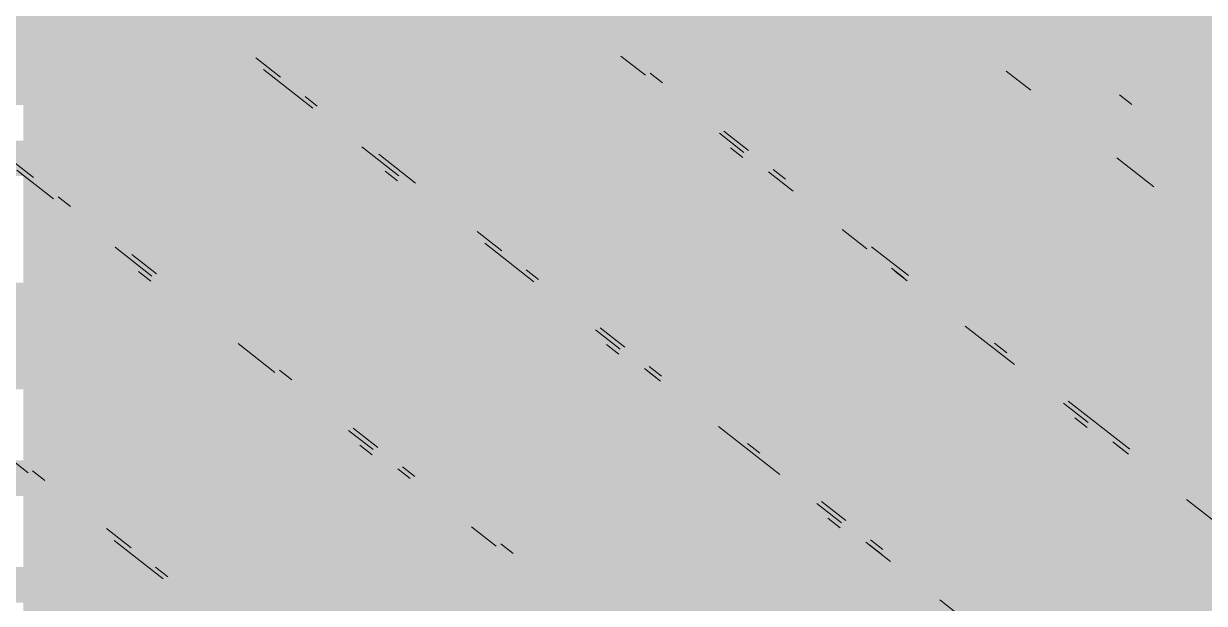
# Model space of a CAD drawing. Header units: millimetres. Extents: x 5 to 1315, y 5 to 292.
# Drawn here: x 1181.434 to 1184.634, y 77.021 to 78.594 of the extents above; entities that cross this region are included whole.
import ezdxf

# ---------------------------------------------------------------- set-up
doc = ezdxf.new("R2010")
doc.units = ezdxf.units.MM
doc.layers.add('EXISTING', color=7, linetype='Continuous')
doc.layers.add('IMAGES', color=7, linetype='Continuous')

# ---------------------------------------------------------------- blocks, each defined once
blk = doc.blocks.new('SHEET_03')
at = {"layer": 'EXISTING', "color": 250, "lineweight": 9}
for p, q in [((282.1299, 78.4485), (282.0633, 78.5008)), ((283.0531, 78.5057), (283.1197, 78.4534)), ((282.0841, 78.4688), (282.2174, 78.3642)), ((283.1656, 78.4331), (283.1322, 78.4592)), ((284.0973, 78.4651), (284.1639, 78.4128)), ((282.2299, 78.37), (282.1966, 78.3962)), ((284.4377, 78.3741), (284.4044, 78.4003)), ((283.3197, 78.2964), (283.3863, 78.2441)), ((283.3988, 78.2499), (283.3322, 78.3023)), ((282.3507, 78.2595), (282.4507, 78.1811)), ((283.3833, 78.2304), (283.35, 78.2566)), ((281.4609, 78.1762), (281.3942, 78.2285)), ((282.4965, 78.1608), (282.3965, 78.2392)), ((284.3972, 78.2297), (284.4972, 78.1512)), ((281.4151, 78.1965), (281.5151, 78.118)), ((281.4578, 78.1625), (281.4245, 78.1887)), ((282.4476, 78.1674), (282.4143, 78.1935)), ((283.453, 78.1918), (283.5197, 78.1394)), ((283.4988, 78.1715), (283.4655, 78.1976)), ((281.5609, 78.0978), (281.5275, 78.1239)), ((282.7298, 77.9777), (282.6631, 78.03)), ((283.653, 78.0348), (283.7196, 77.9825)), ((282.684, 77.998), (282.8173, 77.8933)), ((281.6817, 77.9873), (281.7817, 77.9088)), ((281.7942, 77.9146), (281.7275, 77.967)), ((283.8321, 77.9099), (283.7321, 77.9884)), ((281.7786, 77.8951), (281.7453, 77.9213)), ((282.8298, 77.8992), (282.7965, 77.9253)), ((283.7863, 77.9302), (283.8196, 77.904)), ((283.829, 77.8962), (283.7957, 77.9224)), ((283.9862, 77.7732), (284.1195, 77.6686)), ((282.9839, 77.7625), (283.0506, 77.7102)), ((283.0631, 77.7161), (282.9964, 77.7684)), ((282.015, 77.7257), (282.1149, 77.6472)), ((283.0475, 77.6965), (283.0142, 77.7227)), ((284.0987, 77.7006), (284.0654, 77.7268)), ((282.1607, 77.6269), (282.1274, 77.6531)), ((283.1172, 77.6579), (283.1506, 77.6317)), ((283.16, 77.6239), (283.1267, 77.6501)), ((283.163, 77.6376), (283.1297, 77.6638)), ((284.2528, 77.564), (284.3195, 77.5116)), ((284.432, 77.439), (284.2653, 77.5698)), ((284.3164, 77.498), (284.2831, 77.5241)), ((282.3149, 77.4902), (282.3815, 77.4379)), ((282.394, 77.4438), (282.3274, 77.4961)), ((283.3172, 77.5009), (283.4838, 77.3701)), ((281.3459, 77.4534), (281.4459, 77.3749)), ((283.4297, 77.4283), (283.3963, 77.4545)), ((284.3861, 77.4593), (284.4195, 77.4332)), ((282.3785, 77.4242), (282.3452, 77.4504)), ((284.4289, 77.4253), (284.3956, 77.4515)), ((282.494, 77.3653), (282.4607, 77.3915)), ((281.4917, 77.3546), (281.4584, 77.3808)), ((282.4482, 77.3856), (282.4815, 77.3594)), ((283.6629, 77.2452), (283.5963, 77.2975)), ((284.5861, 77.3024), (284.7527, 77.1716)), ((283.5838, 77.2917), (283.6505, 77.2393)), ((282.6482, 77.2286), (282.7148, 77.1763)), ((283.6474, 77.2257), (283.6141, 77.2518)), ((281.725, 77.1715), (281.6583, 77.2238)), ((281.6792, 77.1918), (281.8125, 77.0872)), ((282.7606, 77.156), (282.7273, 77.1822)), ((283.7171, 77.187), (283.7838, 77.1347)), ((283.7599, 77.153), (283.7265, 77.1792)), ((283.7629, 77.1667), (283.7296, 77.1929)), ((281.825, 77.093), (281.7916, 77.1192)), ((283.9171, 77.0301), (284.0837, 76.8993))]:
    blk.add_line(p, q, dxfattribs=at)
at = {"layer": 'IMAGES', "color": 7}
for points in [[(281.1436, 78.5655), (281.6255, 78.5655), (281.1436, 78.6619), (281.6255, 78.6619)], [(281.6255, 78.5655), (281.8182, 78.5655), (281.6255, 78.6619), (281.8182, 78.6619)], [(281.8182, 78.5655), (282.0109, 78.5655), (281.8182, 78.6619), (282.0109, 78.6619)], [(282.0109, 78.5655), (282.1073, 78.5655), (282.0109, 78.6619), (282.1073, 78.6619)], [(282.1073, 78.5655), (282.2036, 78.5655), (282.1073, 78.6619), (282.2036, 78.6619)], [(282.2036, 78.5655), (282.6855, 78.5655), (282.2036, 78.6619), (282.6855, 78.6619)], [(282.6855, 78.5655), (282.8782, 78.5655), (282.6855, 78.6619), (282.8782, 78.6619)], [(282.8782, 78.5655), (283.0709, 78.5655), (282.8782, 78.6619), (283.0709, 78.6619)], [(283.0709, 78.5655), (283.1673, 78.5655), (283.0709, 78.6619), (283.1673, 78.6619)], [(283.1673, 78.5655), (283.6491, 78.5655), (283.1673, 78.6619), (283.6491, 78.6619)], [(283.6491, 78.5655), (283.7455, 78.5655), (283.6491, 78.6619), (283.7455, 78.6619)], [(283.7455, 78.5655), (283.8418, 78.5655), (283.7455, 78.6619), (283.8418, 78.6619)], [(283.8418, 78.5655), (283.9382, 78.5655), (283.8418, 78.6619), (283.9382, 78.6619)], [(283.9382, 78.5655), (284.0345, 78.5655), (283.9382, 78.6619), (284.0345, 78.6619)], [(284.0345, 78.5655), (284.2273, 78.5655), (284.0345, 78.6619), (284.2273, 78.6619)], [(284.2273, 78.5655), (284.42, 78.5655), (284.2273, 78.6619), (284.42, 78.6619)], [(284.42, 78.5655), (284.8055, 78.5655), (284.42, 78.6619), (284.8055, 78.6619)], [(281.24, 78.4691), (281.8182, 78.4691), (281.24, 78.5655), (281.8182, 78.5655)], [(281.8182, 78.4691), (281.9145, 78.4691), (281.8182, 78.5655), (281.9145, 78.5655)], [(281.9145, 78.4691), (282.0109, 78.4691), (281.9145, 78.5655), (282.0109, 78.5655)], [(282.0109, 78.4691), (282.1073, 78.4691), (282.0109, 78.5655), (282.1073, 78.5655)], [(282.1073, 78.4691), (282.2036, 78.4691), (282.1073, 78.5655), (282.2036, 78.5655)], [(282.2036, 78.4691), (282.3, 78.4691), (282.2036, 78.5655), (282.3, 78.5655)], [(282.3, 78.4691), (282.7818, 78.4691), (282.3, 78.5655), (282.7818, 78.5655)], [(282.7818, 78.4691), (282.8782, 78.4691), (282.7818, 78.5655), (282.8782, 78.5655)], [(282.8782, 78.4691), (282.9745, 78.4691), (282.8782, 78.5655), (282.9745, 78.5655)], [(282.9745, 78.4691), (283.0709, 78.4691), (282.9745, 78.5655), (283.0709, 78.5655)], [(283.0709, 78.4691), (283.1673, 78.4691), (283.0709, 78.5655), (283.1673, 78.5655)], [(283.1673, 78.4691), (283.7455, 78.4691), (283.1673, 78.5655), (283.7455, 78.5655)], [(283.7455, 78.4691), (283.8418, 78.4691), (283.7455, 78.5655), (283.8418, 78.5655)], [(283.8418, 78.4691), (283.9382, 78.4691), (283.8418, 78.5655), (283.9382, 78.5655)], [(283.9382, 78.4691), (284.0345, 78.4691), (283.9382, 78.5655), (284.0345, 78.5655)], [(284.0345, 78.4691), (284.1309, 78.4691), (284.0345, 78.5655), (284.1309, 78.5655)], [(284.1309, 78.4691), (284.3236, 78.4691), (284.1309, 78.5655), (284.3236, 78.5655)], [(284.3236, 78.4691), (284.42, 78.4691), (284.3236, 78.5655), (284.42, 78.5655)], [(284.42, 78.4691), (284.5164, 78.4691), (284.42, 78.5655), (284.5164, 78.5655)], [(284.5164, 78.4691), (284.9018, 78.4691), (284.5164, 78.5655), (284.9018, 78.5655)], [(281.3364, 78.3727), (281.9145, 78.3727), (281.3364, 78.4691), (281.9145, 78.4691)], [(281.9145, 78.3727), (282.0109, 78.3727), (281.9145, 78.4691), (282.0109, 78.4691)], [(282.0109, 78.3727), (282.1073, 78.3727), (282.0109, 78.4691), (282.1073, 78.4691)], [(282.1073, 78.3727), (282.2036, 78.3727), (282.1073, 78.4691), (282.2036, 78.4691)], [(282.2036, 78.3727), (282.3, 78.3727), (282.2036, 78.4691), (282.3, 78.4691)], [(282.3, 78.3727), (282.3964, 78.3727), (282.3, 78.4691), (282.3964, 78.4691)], [(282.3964, 78.3727), (282.8782, 78.3727), (282.3964, 78.4691), (282.8782, 78.4691)], [(282.8782, 78.3727), (282.9745, 78.3727), (282.8782, 78.4691), (282.9745, 78.4691)], [(282.9745, 78.3727), (283.0709, 78.3727), (282.9745, 78.4691), (283.0709, 78.4691)], [(283.0709, 78.3727), (283.2636, 78.3727), (283.0709, 78.4691), (283.2636, 78.4691)], [(283.2636, 78.3727), (283.36, 78.3727), (283.2636, 78.4691), (283.36, 78.4691)], [(283.36, 78.3727), (283.4564, 78.3727), (283.36, 78.4691), (283.4564, 78.4691)], [(283.4564, 78.3727), (283.8418, 78.3727), (283.4564, 78.4691), (283.8418, 78.4691)], [(283.8418, 78.3727), (283.9382, 78.3727), (283.8418, 78.4691), (283.9382, 78.4691)], [(283.9382, 78.3727), (284.0345, 78.3727), (283.9382, 78.4691), (284.0345, 78.4691)], [(284.0345, 78.3727), (284.1309, 78.3727), (284.0345, 78.4691), (284.1309, 78.4691)], [(284.1309, 78.3727), (284.2273, 78.3727), (284.1309, 78.4691), (284.2273, 78.4691)], [(284.2273, 78.3727), (284.3236, 78.3727), (284.2273, 78.4691), (284.3236, 78.4691)], [(284.3236, 78.3727), (284.42, 78.3727), (284.3236, 78.4691), (284.42, 78.4691)], [(284.42, 78.3727), (284.5164, 78.3727), (284.42, 78.4691), (284.5164, 78.4691)], [(284.5164, 78.3727), (284.6127, 78.3727), (284.5164, 78.4691), (284.6127, 78.4691)], [(284.6127, 78.3727), (284.7091, 78.3727), (284.6127, 78.4691), (284.7091, 78.4691)], [(281.4327, 78.2763), (281.5291, 78.2763), (281.4327, 78.3727), (281.5291, 78.3727)], [(281.5291, 78.2763), (282.0109, 78.2763), (281.5291, 78.3727), (282.0109, 78.3727)], [(282.0109, 78.2763), (282.1073, 78.2763), (282.0109, 78.3727), (282.1073, 78.3727)], [(282.1073, 78.2763), (282.2036, 78.2763), (282.1073, 78.3727), (282.2036, 78.3727)], [(282.2036, 78.2763), (282.3, 78.2763), (282.2036, 78.3727), (282.3, 78.3727)], [(282.3, 78.2763), (282.3964, 78.2763), (282.3, 78.3727), (282.3964, 78.3727)], [(282.3964, 78.2763), (282.4927, 78.2763), (282.3964, 78.3727), (282.4927, 78.3727)], [(282.4927, 78.2763), (283.0709, 78.2763), (282.4927, 78.3727), (283.0709, 78.3727)], [(283.0709, 78.2763), (283.1673, 78.2763), (283.0709, 78.3727), (283.1673, 78.3727)], [(283.1673, 78.2763), (283.2636, 78.2763), (283.1673, 78.3727), (283.2636, 78.3727)], [(283.2636, 78.2763), (283.36, 78.2763), (283.2636, 78.3727), (283.36, 78.3727)], [(283.36, 78.2763), (283.4564, 78.2763), (283.36, 78.3727), (283.4564, 78.3727)], [(283.4564, 78.2763), (283.5527, 78.2763), (283.4564, 78.3727), (283.5527, 78.3727)], [(283.5527, 78.2763), (284.0345, 78.2763), (283.5527, 78.3727), (284.0345, 78.3727)], [(284.0345, 78.2763), (284.1309, 78.2763), (284.0345, 78.3727), (284.1309, 78.3727)], [(284.1309, 78.2763), (284.2273, 78.2763), (284.1309, 78.3727), (284.2273, 78.3727)], [(284.2273, 78.2763), (284.42, 78.2763), (284.2273, 78.3727), (284.42, 78.3727)], [(284.42, 78.2763), (284.5164, 78.2763), (284.42, 78.3727), (284.5164, 78.3727)], [(284.5164, 78.2763), (284.6127, 78.2763), (284.5164, 78.3727), (284.6127, 78.3727)], [(284.6127, 78.2763), (284.7091, 78.2763), (284.6127, 78.3727), (284.7091, 78.3727)], [(281.3364, 78.1799), (281.5291, 78.1799), (281.3364, 78.2763), (281.5291, 78.2763)], [(281.5291, 78.1799), (281.6255, 78.1799), (281.5291, 78.2763), (281.6255, 78.2763)], [(281.6255, 78.1799), (282.1073, 78.1799), (281.6255, 78.2763), (282.1073, 78.2763)], [(282.1073, 78.1799), (282.2036, 78.1799), (282.1073, 78.2763), (282.2036, 78.2763)], [(282.2036, 78.1799), (282.3, 78.1799), (282.2036, 78.2763), (282.3, 78.2763)], [(282.3, 78.1799), (282.3964, 78.1799), (282.3, 78.2763), (282.3964, 78.2763)], [(282.3964, 78.1799), (282.4927, 78.1799), (282.3964, 78.2763), (282.4927, 78.2763)], [(282.4927, 78.1799), (282.5891, 78.1799), (282.4927, 78.2763), (282.5891, 78.2763)], [(282.5891, 78.1799), (282.6855, 78.1799), (282.5891, 78.2763), (282.6855, 78.2763)], [(282.6855, 78.1799), (283.1673, 78.1799), (282.6855, 78.2763), (283.1673, 78.2763)], [(283.1673, 78.1799), (283.2636, 78.1799), (283.1673, 78.2763), (283.2636, 78.2763)], [(283.2636, 78.1799), (283.36, 78.1799), (283.2636, 78.2763), (283.36, 78.2763)], [(283.36, 78.1799), (283.5527, 78.1799), (283.36, 78.2763), (283.5527, 78.2763)], [(283.5527, 78.1799), (283.6491, 78.1799), (283.5527, 78.2763), (283.6491, 78.2763)], [(283.6491, 78.1799), (284.2273, 78.1799), (283.6491, 78.2763), (284.2273, 78.2763)], [(284.2273, 78.1799), (284.3236, 78.1799), (284.2273, 78.2763), (284.3236, 78.2763)], [(284.3236, 78.1799), (284.42, 78.1799), (284.3236, 78.2763), (284.42, 78.2763)], [(284.42, 78.1799), (284.5164, 78.1799), (284.42, 78.2763), (284.5164, 78.2763)], [(284.5164, 78.1799), (284.6127, 78.1799), (284.5164, 78.2763), (284.6127, 78.2763)], [(284.6127, 78.1799), (284.7091, 78.1799), (284.6127, 78.2763), (284.7091, 78.2763)], [(281.4327, 78.0835), (281.6255, 78.0835), (281.4327, 78.1799), (281.6255, 78.1799)], [(281.6255, 78.0835), (281.7218, 78.0835), (281.6255, 78.1799), (281.7218, 78.1799)], [(281.7218, 78.0835), (282.2036, 78.0835), (281.7218, 78.1799), (282.2036, 78.1799)], [(282.2036, 78.0835), (282.3, 78.0835), (282.2036, 78.1799), (282.3, 78.1799)], [(282.3, 78.0835), (282.3964, 78.0835), (282.3, 78.1799), (282.3964, 78.1799)], [(282.3964, 78.0835), (282.5891, 78.0835), (282.3964, 78.1799), (282.5891, 78.1799)], [(282.5891, 78.0835), (282.6855, 78.0835), (282.5891, 78.1799), (282.6855, 78.1799)], [(282.6855, 78.0835), (282.7818, 78.0835), (282.6855, 78.1799), (282.7818, 78.1799)], [(282.7818, 78.0835), (283.2636, 78.0835), (282.7818, 78.1799), (283.2636, 78.1799)], [(283.2636, 78.0835), (283.36, 78.0835), (283.2636, 78.1799), (283.36, 78.1799)], [(283.36, 78.0835), (283.4564, 78.0835), (283.36, 78.1799), (283.4564, 78.1799)], [(283.4564, 78.0835), (283.5527, 78.0835), (283.4564, 78.1799), (283.5527, 78.1799)], [(283.5527, 78.0835), (283.6491, 78.0835), (283.5527, 78.1799), (283.6491, 78.1799)], [(283.6491, 78.0835), (283.7455, 78.0835), (283.6491, 78.1799), (283.7455, 78.1799)], [(283.7455, 78.0835), (284.2273, 78.0835), (283.7455, 78.1799), (284.2273, 78.1799)], [(284.2273, 78.0835), (284.3236, 78.0835), (284.2273, 78.1799), (284.3236, 78.1799)], [(284.3236, 78.0835), (284.42, 78.0835), (284.3236, 78.1799), (284.42, 78.1799)], [(284.42, 78.0835), (284.5164, 78.0835), (284.42, 78.1799), (284.5164, 78.1799)], [(284.5164, 78.0835), (284.6127, 78.0835), (284.5164, 78.1799), (284.6127, 78.1799)], [(284.6127, 78.0835), (284.7091, 78.0835), (284.6127, 78.1799), (284.7091, 78.1799)], [(281.4327, 77.9871), (281.5291, 77.9871), (281.4327, 78.0835), (281.5291, 78.0835)], [(281.5291, 77.9871), (281.7218, 77.9871), (281.5291, 78.0835), (281.7218, 78.0835)], [(281.7218, 77.9871), (281.8182, 77.9871), (281.7218, 78.0835), (281.8182, 78.0835)], [(281.8182, 77.9871), (281.9145, 77.9871), (281.8182, 78.0835), (281.9145, 78.0835)], [(281.9145, 77.9871), (282.3964, 77.9871), (281.9145, 78.0835), (282.3964, 78.0835)], [(282.3964, 77.9871), (282.4927, 77.9871), (282.3964, 78.0835), (282.4927, 78.0835)], [(282.4927, 77.9871), (282.5891, 77.9871), (282.4927, 78.0835), (282.5891, 78.0835)], [(282.5891, 77.9871), (282.6855, 77.9871), (282.5891, 78.0835), (282.6855, 78.0835)], [(282.6855, 77.9871), (282.7818, 77.9871), (282.6855, 78.0835), (282.7818, 78.0835)], [(282.7818, 77.9871), (282.8782, 77.9871), (282.7818, 78.0835), (282.8782, 78.0835)], [(282.8782, 77.9871), (283.36, 77.9871), (282.8782, 78.0835), (283.36, 78.0835)], [(283.36, 77.9871), (283.4564, 77.9871), (283.36, 78.0835), (283.4564, 78.0835)], [(283.4564, 77.9871), (283.5527, 77.9871), (283.4564, 78.0835), (283.5527, 78.0835)], [(283.5527, 77.9871), (283.6491, 77.9871), (283.5527, 78.0835), (283.6491, 78.0835)], [(283.6491, 77.9871), (283.7455, 77.9871), (283.6491, 78.0835), (283.7455, 78.0835)], [(283.7455, 77.9871), (283.8418, 77.9871), (283.7455, 78.0835), (283.8418, 78.0835)], [(283.8418, 77.9871), (283.9382, 77.9871), (283.8418, 78.0835), (283.9382, 78.0835)], [(283.9382, 77.9871), (284.42, 77.9871), (283.9382, 78.0835), (284.42, 78.0835)], [(284.42, 77.9871), (284.5164, 77.9871), (284.42, 78.0835), (284.5164, 78.0835)], [(284.5164, 77.9871), (284.6127, 77.9871), (284.5164, 78.0835), (284.6127, 78.0835)], [(284.6127, 77.9871), (284.7091, 77.9871), (284.6127, 78.0835), (284.7091, 78.0835)], [(281.4327, 77.8907), (281.5291, 77.8907), (281.4327, 77.9871), (281.5291, 77.9871)], [(281.5291, 77.8907), (281.6255, 77.8907), (281.5291, 77.9871), (281.6255, 77.9871)], [(281.6255, 77.8907), (281.8182, 77.8907), (281.6255, 77.9871), (281.8182, 77.9871)], [(281.8182, 77.8907), (281.9145, 77.8907), (281.8182, 77.9871), (281.9145, 77.9871)], [(281.9145, 77.8907), (282.0109, 77.8907), (281.9145, 77.9871), (282.0109, 77.9871)], [(282.0109, 77.8907), (282.5891, 77.8907), (282.0109, 77.9871), (282.5891, 77.9871)], [(282.5891, 77.8907), (282.6855, 77.8907), (282.5891, 77.9871), (282.6855, 77.9871)], [(282.6855, 77.8907), (282.8782, 77.8907), (282.6855, 77.9871), (282.8782, 77.9871)], [(282.8782, 77.8907), (282.9745, 77.8907), (282.8782, 77.9871), (282.9745, 77.9871)], [(282.9745, 77.8907), (283.4564, 77.8907), (282.9745, 77.9871), (283.4564, 77.9871)], [(283.4564, 77.8907), (283.5527, 77.8907), (283.4564, 77.9871), (283.5527, 77.9871)], [(283.5527, 77.8907), (283.6491, 77.8907), (283.5527, 77.9871), (283.6491, 77.9871)], [(283.6491, 77.8907), (283.8418, 77.8907), (283.6491, 77.9871), (283.8418, 77.9871)], [(283.8418, 77.8907), (283.9382, 77.8907), (283.8418, 77.9871), (283.9382, 77.9871)], [(283.9382, 77.8907), (284.0345, 77.8907), (283.9382, 77.9871), (284.0345, 77.9871)], [(284.0345, 77.8907), (284.5164, 77.8907), (284.0345, 77.9871), (284.5164, 77.9871)], [(284.5164, 77.8907), (284.6127, 77.8907), (284.5164, 77.9871), (284.6127, 77.9871)], [(284.6127, 77.8907), (284.7091, 77.8907), (284.6127, 77.9871), (284.7091, 77.9871)], [(281.1436, 77.7943), (281.6255, 77.7943), (281.1436, 77.8907), (281.6255, 77.8907)], [(281.6255, 77.7943), (281.7218, 77.7943), (281.6255, 77.8907), (281.7218, 77.8907)], [(281.7218, 77.7943), (281.8182, 77.7943), (281.7218, 77.8907), (281.8182, 77.8907)], [(281.8182, 77.7943), (281.9145, 77.7943), (281.8182, 77.8907), (281.9145, 77.8907)], [(281.9145, 77.7943), (282.0109, 77.7943), (281.9145, 77.8907), (282.0109, 77.8907)], [(282.0109, 77.7943), (282.1073, 77.7943), (282.0109, 77.8907), (282.1073, 77.8907)], [(282.1073, 77.7943), (282.5891, 77.7943), (282.1073, 77.8907), (282.5891, 77.8907)], [(282.5891, 77.7943), (282.6855, 77.7943), (282.5891, 77.8907), (282.6855, 77.8907)], [(282.6855, 77.7943), (282.7818, 77.7943), (282.6855, 77.8907), (282.7818, 77.8907)], [(282.7818, 77.7943), (282.9745, 77.7943), (282.7818, 77.8907), (282.9745, 77.8907)], [(282.9745, 77.7943), (283.0709, 77.7943), (282.9745, 77.8907), (283.0709, 77.8907)], [(283.0709, 77.7943), (283.1673, 77.7943), (283.0709, 77.8907), (283.1673, 77.8907)], [(283.1673, 77.7943), (283.6491, 77.7943), (283.1673, 77.8907), (283.6491, 77.8907)], [(283.6491, 77.7943), (283.7455, 77.7943), (283.6491, 77.8907), (283.7455, 77.8907)], [(283.7455, 77.7943), (283.8418, 77.7943), (283.7455, 77.8907), (283.8418, 77.8907)], [(283.8418, 77.7943), (284.0345, 77.7943), (283.8418, 77.8907), (284.0345, 77.8907)], [(284.0345, 77.7943), (284.6127, 77.7943), (284.0345, 77.8907), (284.6127, 77.8907)], [(284.6127, 77.7943), (284.8055, 77.7943), (284.6127, 77.8907), (284.8055, 77.8907)], [(281.24, 77.6979), (281.7218, 77.6979), (281.24, 77.7943), (281.7218, 77.7943)], [(281.7218, 77.6979), (281.8182, 77.6979), (281.7218, 77.7943), (281.8182, 77.7943)], [(281.8182, 77.6979), (281.9145, 77.6979), (281.8182, 77.7943), (281.9145, 77.7943)], [(281.9145, 77.6979), (282.0109, 77.6979), (281.9145, 77.7943), (282.0109, 77.7943)], [(282.0109, 77.6979), (282.1073, 77.6979), (282.0109, 77.7943), (282.1073, 77.7943)], [(282.1073, 77.6979), (282.2036, 77.6979), (282.1073, 77.7943), (282.2036, 77.7943)], [(282.2036, 77.6979), (282.7818, 77.6979), (282.2036, 77.7943), (282.7818, 77.7943)], [(282.7818, 77.6979), (282.8782, 77.6979), (282.7818, 77.7943), (282.8782, 77.7943)], [(282.8782, 77.6979), (283.0709, 77.6979), (282.8782, 77.7943), (283.0709, 77.7943)], [(283.0709, 77.6979), (283.1673, 77.6979), (283.0709, 77.7943), (283.1673, 77.7943)], [(283.1673, 77.6979), (283.2636, 77.6979), (283.1673, 77.7943), (283.2636, 77.7943)], [(283.2636, 77.6979), (283.7455, 77.6979), (283.2636, 77.7943), (283.7455, 77.7943)], [(283.7455, 77.6979), (283.8418, 77.6979), (283.7455, 77.7943), (283.8418, 77.7943)], [(283.8418, 77.6979), (283.9382, 77.6979), (283.8418, 77.7943), (283.9382, 77.7943)], [(283.9382, 77.6979), (284.1309, 77.6979), (283.9382, 77.7943), (284.1309, 77.7943)], [(284.1309, 77.6979), (284.2273, 77.6979), (284.1309, 77.7943), (284.2273, 77.7943)], [(284.2273, 77.6979), (284.3236, 77.6979), (284.2273, 77.7943), (284.3236, 77.7943)], [(284.3236, 77.6979), (284.7091, 77.6979), (284.3236, 77.7943), (284.7091, 77.7943)], [(281.3364, 77.6015), (281.9145, 77.6015), (281.3364, 77.6979), (281.9145, 77.6979)], [(281.9145, 77.6015), (282.0109, 77.6015), (281.9145, 77.6979), (282.0109, 77.6979)], [(282.0109, 77.6015), (282.2036, 77.6015), (282.0109, 77.6979), (282.2036, 77.6979)], [(282.2036, 77.6015), (282.3964, 77.6015), (282.2036, 77.6979), (282.3964, 77.6979)], [(282.3964, 77.6015), (282.8782, 77.6015), (282.3964, 77.6979), (282.8782, 77.6979)], [(282.8782, 77.6015), (282.9745, 77.6015), (282.8782, 77.6979), (282.9745, 77.6979)], [(282.9745, 77.6015), (283.0709, 77.6015), (282.9745, 77.6979), (283.0709, 77.6979)], [(283.0709, 77.6015), (283.1673, 77.6015), (283.0709, 77.6979), (283.1673, 77.6979)], [(283.1673, 77.6015), (283.2636, 77.6015), (283.1673, 77.6979), (283.2636, 77.6979)], [(283.2636, 77.6015), (283.36, 77.6015), (283.2636, 77.6979), (283.36, 77.6979)], [(283.36, 77.6015), (284.0345, 77.6015), (283.36, 77.6979), (284.0345, 77.6979)], [(284.0345, 77.6015), (284.1309, 77.6015), (284.0345, 77.6979), (284.1309, 77.6979)], [(284.1309, 77.6015), (284.2273, 77.6015), (284.1309, 77.6979), (284.2273, 77.6979)], [(284.2273, 77.6015), (284.3236, 77.6015), (284.2273, 77.6979), (284.3236, 77.6979)], [(284.3236, 77.6015), (284.42, 77.6015), (284.3236, 77.6979), (284.42, 77.6979)], [(284.42, 77.6015), (284.9018, 77.6015), (284.42, 77.6979), (284.9018, 77.6979)], [(281.4327, 77.5051), (281.5291, 77.5051), (281.4327, 77.6015), (281.5291, 77.6015)], [(281.5291, 77.5051), (282.1073, 77.5051), (281.5291, 77.6015), (282.1073, 77.6015)], [(282.1073, 77.5051), (282.2036, 77.5051), (282.1073, 77.6015), (282.2036, 77.6015)], [(282.2036, 77.5051), (282.3964, 77.5051), (282.2036, 77.6015), (282.3964, 77.6015)], [(282.3964, 77.5051), (282.4927, 77.5051), (282.3964, 77.6015), (282.4927, 77.6015)], [(282.4927, 77.5051), (282.9745, 77.5051), (282.4927, 77.6015), (282.9745, 77.6015)], [(282.9745, 77.5051), (283.0709, 77.5051), (282.9745, 77.6015), (283.0709, 77.6015)], [(283.0709, 77.5051), (283.1673, 77.5051), (283.0709, 77.6015), (283.1673, 77.6015)], [(283.1673, 77.5051), (283.2636, 77.5051), (283.1673, 77.6015), (283.2636, 77.6015)], [(283.2636, 77.5051), (283.36, 77.5051), (283.2636, 77.6015), (283.36, 77.6015)], [(283.36, 77.5051), (283.4564, 77.5051), (283.36, 77.6015), (283.4564, 77.6015)], [(283.4564, 77.5051), (283.5527, 77.5051), (283.4564, 77.6015), (283.5527, 77.6015)], [(283.5527, 77.5051), (284.0345, 77.5051), (283.5527, 77.6015), (284.0345, 77.6015)], [(284.0345, 77.5051), (284.1309, 77.5051), (284.0345, 77.6015), (284.1309, 77.6015)], [(284.1309, 77.5051), (284.2273, 77.5051), (284.1309, 77.6015), (284.2273, 77.6015)], [(284.2273, 77.5051), (284.42, 77.5051), (284.2273, 77.6015), (284.42, 77.6015)], [(284.42, 77.5051), (284.5164, 77.5051), (284.42, 77.6015), (284.5164, 77.6015)], [(284.5164, 77.5051), (284.9982, 77.5051), (284.5164, 77.6015), (284.9982, 77.6015)], [(281.4327, 77.4087), (281.5291, 77.4087), (281.4327, 77.5051), (281.5291, 77.5051)], [(281.5291, 77.4087), (281.6255, 77.4087), (281.5291, 77.5051), (281.6255, 77.5051)], [(281.6255, 77.4087), (282.1073, 77.4087), (281.6255, 77.5051), (282.1073, 77.5051)], [(282.1073, 77.4087), (282.2036, 77.4087), (282.1073, 77.5051), (282.2036, 77.5051)], [(282.2036, 77.4087), (282.3, 77.4087), (282.2036, 77.5051), (282.3, 77.5051)], [(282.3, 77.4087), (282.3964, 77.4087), (282.3, 77.5051), (282.3964, 77.5051)], [(282.3964, 77.4087), (282.4927, 77.4087), (282.3964, 77.5051), (282.4927, 77.5051)], [(282.4927, 77.4087), (282.6855, 77.4087), (282.4927, 77.5051), (282.6855, 77.5051)], [(282.6855, 77.4087), (283.0709, 77.4087), (282.6855, 77.5051), (283.0709, 77.5051)], [(283.0709, 77.4087), (283.1673, 77.4087), (283.0709, 77.5051), (283.1673, 77.5051)], [(283.1673, 77.4087), (283.2636, 77.4087), (283.1673, 77.5051), (283.2636, 77.5051)], [(283.2636, 77.4087), (283.4564, 77.4087), (283.2636, 77.5051), (283.4564, 77.5051)], [(283.4564, 77.4087), (283.5527, 77.4087), (283.4564, 77.5051), (283.5527, 77.5051)], [(283.5527, 77.4087), (283.6491, 77.4087), (283.5527, 77.5051), (283.6491, 77.5051)], [(283.6491, 77.4087), (284.1309, 77.4087), (283.6491, 77.5051), (284.1309, 77.5051)], [(284.1309, 77.4087), (284.2273, 77.4087), (284.1309, 77.5051), (284.2273, 77.5051)], [(284.2273, 77.4087), (284.3236, 77.4087), (284.2273, 77.5051), (284.3236, 77.5051)], [(284.3236, 77.4087), (284.5164, 77.4087), (284.3236, 77.5051), (284.5164, 77.5051)], [(284.5164, 77.4087), (284.6127, 77.4087), (284.5164, 77.5051), (284.6127, 77.5051)], [(284.6127, 77.4087), (285.0945, 77.4087), (284.6127, 77.5051), (285.0945, 77.5051)], [(281.3364, 77.3123), (281.5291, 77.3123), (281.3364, 77.4087), (281.5291, 77.4087)], [(281.5291, 77.3123), (281.6255, 77.3123), (281.5291, 77.4087), (281.6255, 77.4087)], [(281.6255, 77.3123), (281.7218, 77.3123), (281.6255, 77.4087), (281.7218, 77.4087)], [(281.7218, 77.3123), (281.8182, 77.3123), (281.7218, 77.4087), (281.8182, 77.4087)], [(281.8182, 77.3123), (282.2036, 77.3123), (281.8182, 77.4087), (282.2036, 77.4087)], [(282.2036, 77.3123), (282.3964, 77.3123), (282.2036, 77.4087), (282.3964, 77.4087)], [(282.3964, 77.3123), (282.4927, 77.3123), (282.3964, 77.4087), (282.4927, 77.4087)], [(282.4927, 77.3123), (282.5891, 77.3123), (282.4927, 77.4087), (282.5891, 77.4087)], [(282.5891, 77.3123), (282.6855, 77.3123), (282.5891, 77.4087), (282.6855, 77.4087)], [(282.6855, 77.3123), (283.2636, 77.3123), (282.6855, 77.4087), (283.2636, 77.4087)], [(283.2636, 77.3123), (283.36, 77.3123), (283.2636, 77.4087), (283.36, 77.4087)], [(283.36, 77.3123), (283.5527, 77.3123), (283.36, 77.4087), (283.5527, 77.4087)], [(283.5527, 77.3123), (283.6491, 77.3123), (283.5527, 77.4087), (283.6491, 77.4087)], [(283.6491, 77.3123), (284.2273, 77.3123), (283.6491, 77.4087), (284.2273, 77.4087)], [(284.2273, 77.3123), (284.3236, 77.3123), (284.2273, 77.4087), (284.3236, 77.4087)], [(284.3236, 77.3123), (284.42, 77.3123), (284.3236, 77.4087), (284.42, 77.4087)], [(284.42, 77.3123), (284.6127, 77.3123), (284.42, 77.4087), (284.6127, 77.4087)], [(284.6127, 77.3123), (284.7091, 77.3123), (284.6127, 77.4087), (284.7091, 77.4087)], [(281.4327, 77.1195), (281.5291, 77.1195), (281.4327, 77.3123), (281.5291, 77.3123)], [(281.5291, 77.2159), (281.6255, 77.2159), (281.5291, 77.3123), (281.6255, 77.3123)], [(281.6255, 77.2159), (281.7218, 77.2159), (281.6255, 77.3123), (281.7218, 77.3123)], [(281.7218, 77.2159), (281.8182, 77.2159), (281.7218, 77.3123), (281.8182, 77.3123)], [(281.8182, 77.2159), (281.9145, 77.2159), (281.8182, 77.3123), (281.9145, 77.3123)], [(281.9145, 77.2159), (282.3, 77.2159), (281.9145, 77.3123), (282.3, 77.3123)], [(282.3, 77.2159), (282.3964, 77.2159), (282.3, 77.3123), (282.3964, 77.3123)], [(282.3964, 77.2159), (282.4927, 77.2159), (282.3964, 77.3123), (282.4927, 77.3123)], [(282.4927, 77.2159), (282.5891, 77.2159), (282.4927, 77.3123), (282.5891, 77.3123)], [(282.5891, 77.2159), (282.6855, 77.2159), (282.5891, 77.3123), (282.6855, 77.3123)], [(282.6855, 77.2159), (282.7818, 77.2159), (282.6855, 77.3123), (282.7818, 77.3123)], [(282.7818, 77.2159), (282.8782, 77.2159), (282.7818, 77.3123), (282.8782, 77.3123)], [(282.8782, 77.2159), (283.36, 77.2159), (282.8782, 77.3123), (283.36, 77.3123)], [(283.36, 77.2159), (283.4564, 77.2159), (283.36, 77.3123), (283.4564, 77.3123)], [(283.4564, 77.2159), (283.5527, 77.2159), (283.4564, 77.3123), (283.5527, 77.3123)], [(283.5527, 77.2159), (283.7455, 77.2159), (283.5527, 77.3123), (283.7455, 77.3123)], [(283.7455, 77.2159), (283.8418, 77.2159), (283.7455, 77.3123), (283.8418, 77.3123)], [(283.8418, 77.2159), (284.3236, 77.2159), (283.8418, 77.3123), (284.3236, 77.3123)], [(284.3236, 77.2159), (284.42, 77.2159), (284.3236, 77.3123), (284.42, 77.3123)], [(284.42, 77.2159), (284.5164, 77.2159), (284.42, 77.3123), (284.5164, 77.3123)], [(284.5164, 77.2159), (284.7091, 77.2159), (284.5164, 77.3123), (284.7091, 77.3123)], [(281.5291, 77.1195), (281.6255, 77.1195), (281.5291, 77.2159), (281.6255, 77.2159)], [(281.6255, 77.1195), (281.7218, 77.1195), (281.6255, 77.2159), (281.7218, 77.2159)], [(281.7218, 77.1195), (281.8182, 77.1195), (281.7218, 77.2159), (281.8182, 77.2159)], [(281.8182, 77.1195), (282.0109, 77.1195), (281.8182, 77.2159), (282.0109, 77.2159)], [(282.0109, 77.1195), (282.4927, 77.1195), (282.0109, 77.2159), (282.4927, 77.2159)], [(282.4927, 77.1195), (282.5891, 77.1195), (282.4927, 77.2159), (282.5891, 77.2159)], [(282.5891, 77.1195), (282.6855, 77.1195), (282.5891, 77.2159), (282.6855, 77.2159)], [(282.6855, 77.1195), (282.7818, 77.1195), (282.6855, 77.2159), (282.7818, 77.2159)], [(282.7818, 77.1195), (282.8782, 77.1195), (282.7818, 77.2159), (282.8782, 77.2159)], [(282.8782, 77.1195), (282.9745, 77.1195), (282.8782, 77.2159), (282.9745, 77.2159)], [(282.9745, 77.1195), (283.5527, 77.1195), (282.9745, 77.2159), (283.5527, 77.2159)], [(283.5527, 77.1195), (283.6491, 77.1195), (283.5527, 77.2159), (283.6491, 77.2159)], [(283.6491, 77.1195), (283.8418, 77.1195), (283.6491, 77.2159), (283.8418, 77.2159)], [(283.8418, 77.1195), (283.9382, 77.1195), (283.8418, 77.2159), (283.9382, 77.2159)], [(283.9382, 77.1195), (284.0345, 77.1195), (283.9382, 77.2159), (284.0345, 77.2159)], [(284.0345, 77.1195), (284.5164, 77.1195), (284.0345, 77.2159), (284.5164, 77.2159)], [(284.5164, 77.1195), (284.6127, 77.1195), (284.5164, 77.2159), (284.6127, 77.2159)], [(284.6127, 77.1195), (284.7091, 77.1195), (284.6127, 77.2159), (284.7091, 77.2159)], [(281.3364, 77.0231), (281.5291, 77.0231), (281.3364, 77.1195), (281.5291, 77.1195)], [(281.5291, 77.0231), (281.7218, 77.0231), (281.5291, 77.1195), (281.7218, 77.1195)], [(281.7218, 77.0231), (281.8182, 77.0231), (281.7218, 77.1195), (281.8182, 77.1195)], [(281.8182, 76.9267), (281.9145, 76.9267), (281.8182, 77.1195), (281.9145, 77.1195)], [(281.9145, 77.0231), (282.0109, 77.0231), (281.9145, 77.1195), (282.0109, 77.1195)], [(282.0109, 77.0231), (282.1073, 77.0231), (282.0109, 77.1195), (282.1073, 77.1195)], [(282.1073, 77.0231), (282.5891, 77.0231), (282.1073, 77.1195), (282.5891, 77.1195)], [(282.5891, 77.0231), (282.6855, 77.0231), (282.5891, 77.1195), (282.6855, 77.1195)], [(282.6855, 77.0231), (282.7818, 77.0231), (282.6855, 77.1195), (282.7818, 77.1195)], [(282.7818, 77.0231), (282.8782, 77.0231), (282.7818, 77.1195), (282.8782, 77.1195)], [(282.8782, 77.0231), (283.0709, 77.0231), (282.8782, 77.1195), (283.0709, 77.1195)], [(283.0709, 77.0231), (283.1673, 77.0231), (283.0709, 77.1195), (283.1673, 77.1195)], [(283.1673, 77.0231), (283.6491, 77.0231), (283.1673, 77.1195), (283.6491, 77.1195)], [(283.6491, 77.0231), (283.7455, 77.0231), (283.6491, 77.1195), (283.7455, 77.1195)], [(283.7455, 77.0231), (283.8418, 77.0231), (283.7455, 77.1195), (283.8418, 77.1195)], [(283.8418, 77.0231), (283.9382, 77.0231), (283.8418, 77.1195), (283.9382, 77.1195)], [(283.9382, 77.0231), (284.0345, 77.0231), (283.9382, 77.1195), (284.0345, 77.1195)], [(284.0345, 77.0231), (284.1309, 77.0231), (284.0345, 77.1195), (284.1309, 77.1195)], [(284.1309, 77.0231), (284.6127, 77.0231), (284.1309, 77.1195), (284.6127, 77.1195)], [(284.6127, 77.0231), (284.7091, 77.0231), (284.6127, 77.1195), (284.7091, 77.1195)], [(281.4327, 76.9267), (281.7218, 76.9267), (281.4327, 77.0231), (281.7218, 77.0231)], [(281.7218, 76.9267), (281.8182, 76.9267), (281.7218, 77.0231), (281.8182, 77.0231)], [(281.9145, 76.9267), (282.0109, 76.9267), (281.9145, 77.0231), (282.0109, 77.0231)], [(282.0109, 76.9267), (282.1073, 76.9267), (282.0109, 77.0231), (282.1073, 77.0231)], [(282.1073, 76.9267), (282.2036, 76.9267), (282.1073, 77.0231), (282.2036, 77.0231)], [(282.2036, 76.9267), (282.6855, 76.9267), (282.2036, 77.0231), (282.6855, 77.0231)], [(282.6855, 76.9267), (282.7818, 76.9267), (282.6855, 77.0231), (282.7818, 77.0231)], [(282.7818, 76.9267), (282.8782, 76.9267), (282.7818, 77.0231), (282.8782, 77.0231)], [(282.8782, 76.9267), (283.0709, 76.9267), (282.8782, 77.0231), (283.0709, 77.0231)], [(283.0709, 76.9267), (283.2636, 76.9267), (283.0709, 77.0231), (283.2636, 77.0231)], [(283.2636, 76.9267), (283.7455, 76.9267), (283.2636, 77.0231), (283.7455, 77.0231)], [(283.7455, 76.9267), (283.8418, 76.9267), (283.7455, 77.0231), (283.8418, 77.0231)], [(283.8418, 76.9267), (283.9382, 76.9267), (283.8418, 77.0231), (283.9382, 77.0231)], [(283.9382, 76.9267), (284.1309, 76.9267), (283.9382, 77.0231), (284.1309, 77.0231)], [(284.1309, 76.9267), (284.2273, 76.9267), (284.1309, 77.0231), (284.2273, 77.0231)], [(284.2273, 76.9267), (284.3236, 76.9267), (284.2273, 77.0231), (284.3236, 77.0231)], [(284.3236, 76.9267), (284.8055, 76.9267), (284.3236, 77.0231), (284.8055, 77.0231)]]:
    blk.add_solid(points, dxfattribs=at)

msp = doc.modelspace()

# ---------------------------------------------------------------- block references
msp.add_blockref('SHEET_03', (900, 0))

doc.saveas('drawing.dxf')
